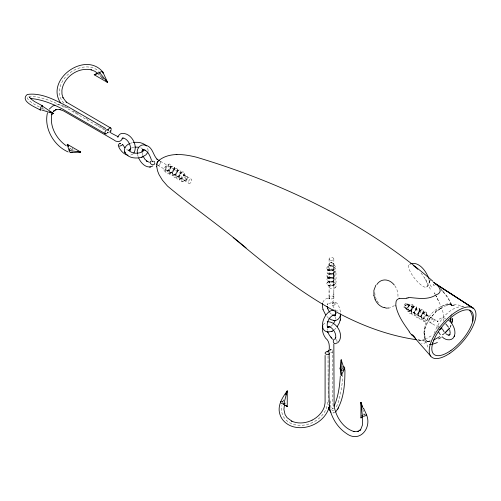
<?xml version="1.0" encoding="UTF-8"?>
<svg xmlns="http://www.w3.org/2000/svg" width="501" height="501" viewBox="0 0 501 501"><rect width="100%" height="100%" fill="white"/><g stroke="black" fill="none" stroke-linecap="round" stroke-linejoin="round"><path stroke-width="0.38" stroke-dasharray="2.5 1.88" d="M328.023 356.061L328.249 405.171M329.088 297.406L329.088 291.275M332.789 281.556C336.578 278.193 328.337 275.199 326.877 279.239C327.328 285.545 339.19 280.66 335.388 275.938C334.424 274.924 333.059 274.398 331.7 274.179C330.272 273.414 325.7 275.531 329.426 273.602C330.735 273.17 332.269 273.615 333.246 274.561C336.265 277.51 327.71 280.698 329.088 276.164M333.848 296.285C334.092 298.677 333.791 301.928 331.167 302.911M333.848 294.626L333.848 291.288M333.848 279.433L333.848 277.855M333.848 276.176L333.848 274.442M328.023 353.13L328.03 351.32M419.825 309.255L419.857 311.553L419.769 308.823C422.28 315.354 411.39 316.125 415.523 309.493C426.658 302.723 413.294 323.953 411.334 312.298M177.085 171.192C182.232 166.232 182.358 176.765 177.605 176.471C174.185 176.696 176.427 169.632 177.605 171.749C177.222 175.118 171.361 175.55 172.482 171.423C172.551 170.659 173.521 168.549 174.26 169.532C174.06 171.593 171.724 172.569 170.165 173.371L171.204 172.789C159.418 179.139 170.334 155.247 170.684 167.603L170.854 165.512C171.555 175.237 160.132 168.411 168.843 164.347M183.429 181.224C179.352 182.27 180.742 175.826 183.56 175.275C187.211 173.29 186.059 179.784 183.823 180.892C179.464 183.742 177.68 176.383 179.94 173.609C185.927 167.491 185.652 179.283 180.254 179.195L181.443 178.525C175.375 182.928 173.935 172.25 178.932 170.177M421.059 316.056C412.16 317.02 425.105 302.698 423.044 314.071C416.563 322.857 411.202 313.006 417.402 308.347M449.09 304.401C435.012 305.998 423.671 319.043 424.046 333.196M424.04 332.445L424.385 336.234L425.462 339.265M426.727 287.023L428.468 285.013L429.276 281.831M429.282 281.643L428.962 279.12M411.327 312.136L411.346 311.165L411.352 312.618C411.265 310.864 410.952 308.459 412.542 307.194C413.751 306.913 412.786 308.873 412.267 309.255C409.774 312.655 406.079 308.303 408.735 305.673M421.04 310.106C414.985 314.096 419.243 324.147 425.681 317.07C430.015 307.464 419.356 313.426 421.566 319.2C423.489 325.531 431.43 316.701 426.89 314.622C423.595 314.741 420.99 321.849 425.675 321.078M429.276 282.113L429.282 281.368M174.26 169.626C175.983 163.451 168.374 166.67 169.05 170.446C167.372 175.957 174.417 177.467 176.477 172.651C179.74 169.382 175.287 165.875 173.521 170.415C170.265 174.267 174.517 180.673 178.819 176.202M411.334 311.973C410.864 305.297 420.364 303.763 414.715 311.409C409.223 318.01 405.309 308.61 410.325 304.746C415.592 302.184 411.916 311.841 408.146 311.553C403.837 310.532 407.914 304.646 410.945 304.282M426.558 313.294C427.347 315.261 421.523 320.108 424.529 317.947M177.273 177.06L179.965 174.398L180.949 171.336M423.182 311.516L423.101 310.639L423.195 313.639C423.984 308.497 421.992 316.695 419.706 316.801M429.163 281.456L429.633 280.673L430.866 280.842M148.171 150.77L147.576 147.519M174.21 167.772L173.077 170.76L170.735 173.058M424.416 329.044L424.479 328.537M170.835 165.994C170.872 172.219 160.27 174.141 165.393 166.451C169.507 162.205 170.497 169.927 166.608 171.511M443.692 321.323C444.813 312.273 439.865 303.963 436.108 296.122M329.088 277.836L329.489 277.46L327.272 278.813L329.314 277.548M335.582 319.143L335.733 316.212M342.477 368.924L342.214 366.325M160.001 163.702L159.744 164.604A1.904 1.591 72.4 0 1 158.335 165.487M340.517 312.148C339.722 308.685 338.25 301.433 333.628 302.053C330.14 304.026 334.023 307.151 334.925 309.386M327.36 303.975L327.128 304.927L327.604 303.512L327.385 303.781C328.074 302.504 328.174 303.731 331.261 302.88M333.397 302.786L332.733 303.299L333.297 302.579M180.83 178.888L183.36 176.289L184.299 173.133L184.33 175.651M322.857 302.447C323.521 300.462 325.224 298.834 327.31 298.464C331.487 297.657 328.287 299.704 329.163 298.421L329 298.94L329.088 294.613M282.426 402.622L284.029 398.733M437.511 328.168L438.394 327.04M282.577 402.059L284.036 398.583M323.245 324.911L324.185 323.514L326.314 322.062M449.986 327.504L451.42 324.279L449.936 327.591M428.806 319.488L435.569 312.392M428.994 319.237L435.413 312.53M70.585 150.55L72.088 148.816L74.236 149.617M332.877 324.498L330.879 326.401M333.027 407.914L332.194 408.597L333.315 408.152L332.814 408.259L333.929 408.591M329.783 265.718C336.797 262.086 337.58 271.442 329.752 269.97C328.518 269.907 326.207 269.225 326.884 267.584C328.312 266.375 330.691 264.804 328.456 266.789C328.65 269.582 332.908 269.438 334.831 268.636M334.324 329.746L335.914 328.249M183.541 175.312A2.63 0.952 -72.2 0 0 183.429 175.431L184.067 174.999L184.355 175.406M329.27 285.351L328.994 285.526C328.913 285.282 333.81 282.959 335.476 285.783C336.453 289.484 328.913 289.49 328.412 286.403C328.762 285.564 329.044 285.194 329.414 285.996C331.293 286.685 333.127 285.269 334.618 284.33C339.553 280.529 331.211 276.07 327.648 278.562M334.831 288.056C342.49 280.692 319.168 280.003 329.558 286.052L326.984 284.399M183.56 175.275L184.017 174.968M408.847 311.365C411.427 310.633 412.862 303.199 408.847 305.541A2.63 1.021 -74.5 0 0 408.735 305.641M334.255 271.166C323.615 266.432 325.681 278.644 334.205 272.932M438.726 309.831L440.93 308.215M329.27 273.69L329.558 274.398L326.99 272.744M133.066 153.982L130.36 155.266M439.033 309.593L440.805 308.303M327.792 269.469L329.627 270.54L327.072 268.956C330.973 274.404 338.087 265.687 329.959 265.693A2.63 1.021 14.5 0 0 329.752 265.705M409.123 264.553L409.549 264.24M444.061 333.685L442.208 334.962M443.892 333.804L442.502 334.768M332.689 273.847C336.447 271.811 330.096 267.697 329.27 270.371M332.689 285.501C336.447 283.472 330.09 279.351 329.27 282.032M334.349 272.845C339.803 269.25 331.368 264.265 327.648 266.908M329.37 281.399L327.385 282.608L328.487 282L327.792 282.37M433.684 334.317L434.117 334.035M180.354 173.189L180.986 173.39M423.232 313.288C421.654 312.223 420.94 316.789 421.429 317.797M332.589 277.798C335.538 277.078 337.837 272.989 334.392 271.248M426.107 314.91L426.395 314.76L425.675 315.254L426.37 314.866L426.583 315.455L426.426 312.461M330.04 349.685L330.873 349.842L330.071 350.061A2.38 1.371 0 0 1 332.752 351.22L332.783 401.245L333.14 406.017M424.266 312.142L423.602 312.555L424.673 311.91L422.788 312.943M172.068 166.363C169.964 166.664 168.687 174.129 169.05 170.446M182.164 172.194C180.059 172.494 178.776 179.959 179.145 176.277M327.836 270.69L329.414 269.726M327.385 270.953L328.355 270.371M332.789 269.895L334.486 268.874M170.302 167.334L170.891 167.747L170.797 165.079L170.897 167.566M328.005 270.578L328.499 270.283M334.299 276.759L332.883 277.598L333.71 277.066L330.829 277.754L328.186 277.41L326.715 275.995L327.942 274.529M431.148 335.914L426.508 338.532M334.486 272.763L332.977 273.64L333.91 273.083L330.885 273.865L327.648 273.277M334.486 284.418L332.977 285.294L333.91 284.737L330.885 285.52L327.648 284.931M419.362 311.027L421.441 309.912L419.324 311.046L419.869 311.365M412.599 313.131C415.035 312.211 417.59 310 416.431 307.019L416.481 309.681L416.463 307.464M422.687 318.962C426.42 317.803 420.571 318.905 421.385 316.131M416.149 314.972L417.909 314.008M173.715 175.218L175.663 174.148M413.594 306.625L412.542 307.194L413.951 306.424M167.177 171.229L168.724 170.371M409.229 311.19L410.964 310.232M173.772 169.225L175.707 168.167M413.444 306.706L414.584 306.08M414.44 312.123L413.162 312.799C415.404 312.223 410.432 312.749 411.29 310.307M334.111 280.754L330.253 281.65L327.072 280.61L329.627 282.195L327.792 281.124M422.637 313.019L424.003 312.342M438.6 326.909L439.133 326.696M172.194 172.263C170.196 174.361 168.236 168.718 169.094 172.544M182.289 178.093C180.291 180.191 178.331 174.53 179.189 178.375M425.111 339.215L421.09 340.361L417.677 339.578L419.669 340.267L429.633 341.632M445.802 305.428L447.268 304.852M416.012 309.079L416.506 309.436L416.331 306.631M131.431 147.983L134.08 147.213M130.247 143.342L132.333 142.71M430.253 341.488C427.641 342.534 425.362 340.085 424.798 337.737M333.585 412.937L334.486 412.718L332.695 412.974M439.008 326.032L437.11 326.132L435.331 325.512L404.326 307.614M449.384 304.376L455.904 304.383L463.982 306.574M56.813 104.759L60.79 104.972L65.85 106.738M449.585 304.364L451.32 304.99M330.184 349.278L331.981 349.798L332.764 351.257A2.38 1.371 0 0 1 330.679 352.779M428.411 341.676L417.796 339.941M158.335 165.424L157.815 165.28M450.261 304.42L451.082 304.777M428.136 341.626L426.764 340.93L425.537 339.396M445.708 318.367L443.253 317.797L440.705 318.173L438.575 319.632L437.204 321.88L437.937 321.485L409.423 305.065C406.086 301.207 402.04 308.253 407.056 309.192M184.556 180.692C187.061 182.088 189.566 176.465 185.238 175.638M140.8 147.801L142.434 148.684M128.212 150.419L128.513 150.532L126.352 149.292M336.459 310.351L336.847 310.507M42.021 108.31L46.192 110.22M342.559 368.498L344.337 369.406M433.659 319.062A2.38 1.371 -60 0 0 430.847 321.554A2.38 1.371 -60 0 0 432.908 322.744A2.38 1.371 -60 0 0 433.659 319.062L420.658 312.361L406.643 303.462A2.38 1.371 -60 0 0 403.862 305.973A2.38 1.371 -60 0 0 405.923 307.163A2.38 1.371 -60 0 0 406.674 303.481M334.111 271.085L333.409 270.69L334.662 271.423L332.689 270.221M66.401 107.051L68.067 107.984M72.989 110.827L74.668 111.798M75.2 112.105L76.797 113.026M77.336 113.339L78.939 114.266M86.153 118.43L87.731 119.338M96.668 124.499L98.296 125.438M99.924 126.384L102.661 127.962M103.212 128.275L105.404 129.54M160.364 161.272L191.319 179.145A2.38 1.371 -60 0 1 190.593 182.846A2.38 1.371 -60 0 1 188.533 181.656A2.38 1.371 -60 0 1 191.351 179.164M104.289 129.797L67.128 108.341L63.026 105.536M157.627 165.186L188.996 183.297M334.299 275.08L332.789 274.172M334.486 279.076L332.589 277.923M334.486 267.421L332.589 266.269M327.51 277.078L329.489 278.262L327.166 276.821L329.314 278.174M332.689 281.875L334.111 282.739M337.398 310.77L337.943 311.146M153.838 161.021L154.728 162.18M153.932 161.103L154.151 161.284M328.261 317.809L326.94 316.507M331.38 314.208L329.977 312.756M442.934 291.375C446.854 295.659 450.136 300.625 451.977 306.167M441.368 289.703L443.304 291.77M440.348 288.545L447.869 297.669L451.915 305.998L451.075 303.775M329.282 351.746L329.652 352.184M427.954 347.162L424.986 339.979L424.059 333.628M434.705 293.442L435.056 294.112L434.354 292.778L435.056 294.118M435.407 294.788L438.481 300.857M435.757 295.452L436.459 296.799M431.348 287.079L429.257 282.201M154.652 162.011L154.815 162.437M142.741 155.448L142.109 152.905M137.506 154.264L138.257 157.032M362.812 409.267L364.452 415.316M424.353 336.09L424.178 335.031M327.234 330.265L327.122 328.662M160.182 161.572L160.22 161.992M175.776 174.216L175.82 176.214M165.681 168.386L165.725 170.39M413.137 307.42L413.012 304.808L413.1 307.814L413.093 305.685M418.016 314.071L418.066 316.288M407.92 308.247L407.971 310.463M177.586 170.096L177.63 171.549M174.229 168.436L174.21 167.303M414.665 312.367L414.696 314.133M172.419 172.507L172.457 174.054M177.586 169.551L177.592 170.346M333.848 265.993C335.532 261.178 327.416 261.165 329.088 265.975M333.848 258.892L333.848 297.506A2.38 1.49 -0.6 0 1 330.19 298.721A2.38 1.49 -0.6 0 1 330.366 296.141A2.38 1.49 -0.6 0 1 333.848 297.506M329.088 258.954L329.088 292.252M429.457 319.438A27.542 20.992 -27.7 0 0 424.422 332.013A27.574 21.011 -27.7 0 1 429.332 319.701M435.087 312.073A15.988 4.008 -41.3 0 1 439.271 308.748M440.686 308.848A19.163 6.15 -44.1 0 1 445.527 305.929M446.923 305.234A16.019 3.889 -37.5 0 1 449.328 304.602M451.345 304.946A23.628 6.864 -58.3 0 1 451.99 305.297M451.99 305.341A27.067 6.914 -69.4 0 1 454.445 305.767M451.47 313.908A27.699 4.19 -82.7 0 1 451.432 316.801M451.727 305.804A26.96 7.089 -67.7 0 1 454.551 305.673M450.768 315.142A27.16 4.478 -81.7 0 1 450.687 317.54M425.199 337.367A20.485 11.905 -62.6 0 1 424.842 335.708M424.648 334.825A25.012 17.159 -45.5 0 1 424.597 333.002M160.401 161.742A2.292 1.015 -78.1 0 1 160.351 163.395M434.311 333.397A28.551 16.483 -60 0 1 463.106 306.769M430.253 340.574A28.682 8.674 -45 0 1 421.447 343.536M430.378 289.277A35.853 3.094 62.7 0 1 424.729 277.091M429.263 282.213A6.125 1.553 56.2 0 1 429.163 281.462M435.388 312.098A16.207 3.977 -41.3 0 1 437.849 310.075M437.818 310.589A15.475 2.918 -40.8 0 1 438.701 309.9M441.387 306.706A17.447 5.736 -44.4 0 1 450.618 304.051M450.919 305.04A22.946 6.751 -54.8 0 1 451.858 305.278M441.782 337.023A26.309 7.897 -40.1 0 1 441.237 337.361M100.901 75.15A2.38 1.465 -36.6 0 1 100.169 75.313M42.36 107.101A2.38 0.689 -65 0 1 41.558 108.924M341.845 366.413A2.38 1.91 -8.1 0 1 342.127 366.363M282.351 401.376A2.38 1.134 20.9 0 1 283.109 401.583M329.389 352.278A2.38 1.371 0 0 1 329.671 352.56M72.344 148.415A2.38 1.747 -79.7 0 1 72.883 150.313M363.137 414.722A2.38 0.852 -14.2 0 1 365.179 414.258M336.284 339.546A2.38 1.891 81.9 0 1 337.035 341.926M342.709 374.447A23.791 5.029 -81.2 0 1 335.795 408.021M333.685 410.476A23.791 5.029 -81.2 0 1 330.397 400.368M327.485 402.053A23.791 18.762 -24.9 0 1 302.379 425.274A23.791 18.762 -24.9 0 1 281.919 405.516M63.846 103.081A23.791 18.762 -35.1 0 1 68.13 74.336A23.791 18.762 -35.1 0 1 99.123 71.455M39.372 106.963A23.791 5.029 21.2 0 1 31.237 96.179A23.791 5.029 21.2 0 1 64.216 107.283M421.053 272.995A14.272 4.19 51.8 0 1 426.37 287.211A14.272 4.19 51.8 0 1 412.78 275.869A14.272 4.19 51.8 0 1 410.695 264.346M378.499 302.98A14.272 11.335 73 0 1 374.779 291.72M394.869 285.802A14.272 11.335 73 0 1 397.944 297.25M394.331 305.403A14.272 11.335 73 0 1 390.091 307.771M154.02 161.698A2.38 1.816 26.6 0 1 154.44 162.186M187.13 179.089C186.579 178.105 186.272 180.692 187.13 179.145M405.823 305.347C405.278 304.326 404.858 306.988 405.816 305.41M331.944 262.812L330.992 262.812L331.944 262.812M329.063 298.721L329.42 298.383L329.082 298.69M437.755 321.417L437.317 321.554L438.112 321.448L437.755 321.442M329.689 298.408L329.126 298.515L329.752 298.446M330.278 260.113A2.38 1.371 0 0 0 333.848 258.923A2.38 1.371 0 0 0 330.278 257.733A2.38 1.371 0 0 0 330.278 260.113M407.225 307.977A2.38 1.371 -60 0 0 408.052 304.276A2.38 1.371 -60 0 0 405.215 306.693A2.38 1.371 -60 0 0 407.225 307.977M185.84 180.166A2.38 1.371 -60 0 0 186.666 176.458A2.38 1.371 -60 0 0 183.836 178.882A2.38 1.371 -60 0 0 185.84 180.166M330.222 265.53A2.38 1.371 0 0 0 333.841 264.396A2.38 1.371 0 0 0 330.328 263.157A2.38 1.371 0 0 0 330.222 265.53M333.879 305.334A2.38 0.689 -42.4 0 0 336.127 302.485A2.38 0.689 -42.4 0 0 333.09 304.439A2.38 0.689 -42.4 0 0 333.879 305.334"/><path stroke-width="0.75" d="M286.077 393.73L287.242 390.949L287.242 406.493L283.679 404.432L287.242 390.949C282.282 397.531 277.003 406.01 279.984 414.577C281.737 420.283 286.647 424.585 292.221 426.439C307.457 431.336 326.395 421.404 329.564 405.378M325.105 355.416L325.086 402.854L324.435 406.53C322.494 412.611 317.54 417.452 312.06 420.17M329.088 350.738C329.602 345.859 329.57 341.225 325.562 338.1C323.183 334.618 321.573 330.115 322.801 325.907M246.091 247.932C220.659 226.32 193.029 207.458 167.478 186.059L162.449 180.222L159.061 174.667L157.502 170.753L156.738 166.651M156.732 166.82L156.75 164.447M142.071 152.298C142.259 150.851 141.902 150.425 143.198 149.53L142.134 150.676L142.61 149.993M156.851 163.946L156.957 163.276M119.651 143.731L120.296 143.418M340.292 376.232C339.703 386.409 338.206 396.754 334.104 406.161C336.133 417.045 343.172 428.405 354.288 431.643L353.618 431.499L358.534 431.255L357.827 431.461L360.363 429.896L359.812 430.434L360.82 429.263L362.536 424.829L362.405 418.229M340.555 313.895C340.592 317.171 338.069 320.571 334.587 320.483M452.585 318.342L452.297 320.659M452.503 319.156L451.67 323.471L452.221 321.078M340.367 319.356L340.354 315.085M284.386 405.322L283.91 409.417L285.082 414.615L287.048 417.646L291.951 421.253L291.663 421.116C298.139 424.103 305.892 423.232 312.073 420.17M322.606 303.305L322.362 305.873L323.02 309.643M337.192 326.696L339.208 323.189L340.192 320.22M340.16 320.383L340.411 319.162M341.613 373.207L341.181 375.349L340.229 368.774L341.181 359.806L344.337 369.406L341.181 375.349L341.181 359.806L341.613 362.524M118.249 145.465L118.95 143.981M454.463 335.827C455.791 331.8 454.282 327.385 452.084 323.953M335.501 338.369L335.726 337.643L335.683 337.962C336.409 333.772 333.534 328.581 329.395 326.596L327.372 326.589L328.236 327.422L327.579 327.04L328.744 327.378L328.405 327.416L330.272 326.796M47.476 112.756C43.725 128.237 53.839 145.728 68.161 151.947M454.263 336.321C452.24 341.432 445.226 340.423 442.208 336.829M454.526 335.67L454.119 336.641M52.373 113.17L51.709 114.817L51.916 114.172C49.267 126.283 56.45 139.071 66.332 145.822M335.131 320.602L333.34 323.909M142.209 157.013L145.923 154.878L147.714 152.429M147.57 152.786L147.958 151.841M285.633 394.844L287.242 390.949M327.322 327.391L327.798 326.577L327.56 326.865L327.241 326.232C326.577 321.886 329.696 316.488 333.779 314.86L335.313 315.142M335.701 411.966C344.062 400.005 344.907 384.079 344.945 369.87M157.339 162.286L157.564 161.854M122.1 138.927L122.469 138.17C121.561 142.171 116.508 142.497 113.902 139.942L63.596 110.928L59.763 109.525L60.408 109.681L57.101 109.5L55.548 109.851L56.294 109.638L53.745 111.122L54.277 110.621L53.231 111.767M334.349 405.716L334.104 406.161L333.841 344.087M337.549 409.705L337.806 409.229M338.281 408.359L338.519 407.914M375.85 285.207L373.89 290.373L373.928 295.646M449.46 328.349L444.75 333.171M449.347 328.518L444.813 333.121M122.307 138.501L123.096 137.944L122.745 138.088L124.448 138.301C128.162 140.224 130.805 144.808 130.542 148.979L129.853 150.475L130.154 150.25L128.907 150.688L129.271 150.626M133.786 153.193C138.595 145.346 130.755 132.007 121.348 133.542C119.395 133.604 116.852 138.276 117.892 137.005C120.378 137.468 111.391 133.61 109.788 132.076M49.305 109.086L52.536 106.143L54.947 105.172M157.834 161.479L158.291 161.078A2.367 1.234 -55.6 0 1 158.448 161.009M102.855 72.081C85.302 50.444 44.908 79.584 60.608 102.893M158.804 160.495C169.288 151.997 184.493 154.202 196.574 157.226C282.232 182.953 365.267 222.244 433.033 281.38M337.492 342.991C345.277 336.277 336.816 320.972 327.228 321.799M120.453 143.63L119.658 143.756M333.528 330.353L332.119 331.199M362.217 417.026L360.927 417.89L360.927 402.353L363.187 408.616M152.805 165.981L150.306 166.965M130.792 148.315L129.133 150.106L130.204 151.596C133.329 153.82 139.303 153.82 142.428 151.609L143.342 150.663L143.142 150.933L143.43 149.761L143.436 150.519L143.392 149.793L143.242 150.876L143.374 149.743M129.321 143.724C126.127 145.033 123.371 148.672 124.837 152.179M334.067 310.031C322.945 310.081 315.762 335.764 331.819 331.343M331.693 331.405L332.238 331.136M362.574 417.139L360.927 417.89L362.436 416.613L360.927 402.353L362.104 406.674M410.638 263.651C419.381 261.497 426.163 271.348 428.806 278.481M142.885 149.768L142.534 149.918L143.724 149.674L143.374 149.636C147.344 150.112 150.049 155.573 151.371 159.919M399.403 298.195L397.168 299.686A6.244 5.148 66.6 0 0 396.059 301.665L395.784 304.952A13.59 11.592 62.7 0 0 395.915 305.879M124.686 151.816C127.298 158.065 135.708 158.942 141.476 157.258M141.32 157.314L142.397 156.951M96.261 74.092L94.188 74.749L107.646 82.521L102.937 72.213M96.674 73.96L97.501 73.691M158.804 160.815L158.999 160.771A2.267 1.553 -77.3 0 1 159.456 160.783M153.024 161.848L152.342 161.441L153.049 161.247M133.335 142.516C137.894 141.833 143.18 142.566 146.53 146.004M138.627 157.959C140.606 162.38 144.557 167.083 149.818 167.015M149.642 167.033L150.488 166.946M134.819 147.112L138.57 147.213M70.967 152.661L80.674 152.035L67.215 144.263L69.075 150.55L80.674 152.035L78.532 151.227M95.685 74.699L94.188 74.749L99.411 72.382L107.646 82.521L105.511 79.434M30.354 98.578L31.55 98.547L31.031 98.534C42.372 99.549 53.181 104.051 63.132 109.4L105.492 133.855M334.086 320.471L331.399 319.82L328.975 318.385M334.762 320.483L333.735 320.44M176.189 154.546L176.884 154.565M387.041 308.14L385.576 308.027M407.933 297.394C417.327 298.045 427.672 300.406 436.095 294.87C444.243 292.189 438.419 285.138 433.615 282.395M327.122 332L327.51 332.057M327.754 332.088L328.136 332.138M77.523 151.571L80.674 152.035M416.293 339.697C345.051 329.163 286.754 282.276 233.147 237.487M149.373 162.293L146.624 161.046L147.626 161.698L144.883 159.237L142.985 156.061L143.292 156.732M128.043 155.272C123.828 154.383 120.71 150.851 118.831 147.156M384.117 307.714C380.109 306.599 376.871 303.449 375.186 299.698M41.746 110.001L53.707 113.664L41.758 105.661M49.53 111.748L53.707 113.664L50.338 111.723M158.999 160.489C152.886 157.527 153.744 146.975 145.609 145.259C140.681 143.292 136.241 148.628 137.38 153.356M144.52 149.905L145.146 150.206M42.347 105.749L34.375 101.471L30.88 98.897L29.597 97.15L29.778 97.708M40.299 110.045C36.26 107.464 19.357 101.321 27.229 94.476C41.364 92.397 55.279 100.181 67.516 106.437L105.792 128.538M110.79 128.068L66.157 102.004L66.42 102.248L62.919 97.563L63.063 97.927L61.974 94.132L61.905 90.23C63.765 76.954 78.225 66.883 91.32 69.864L91.013 69.777L94.852 71.286L97.551 73.252M332.313 314.929L334.918 315.762L334.217 315.787L335.52 315.116L335.275 315.411L335.827 313.019L335.802 313.732L335.175 310.031M284.994 405.14L287.242 406.493L286.203 405.503M156.769 159.155L157.514 159.631M472.512 307.708L435.663 283.967L473.589 308.441L433.853 282.539M445.928 333.772L447.788 334.918L449.14 335.144L448.758 335.2L449.992 334.411L449.622 335.006L450.205 332.927L449.71 329.865M415.592 338.231L414.546 337.355M100.714 76.409L103.381 78.763M448.833 320.277L450.274 321.642M445.784 323.928L448.514 327.222M68.844 145.778L67.215 144.263L68.48 146.624M330.923 412.248L329.27 409.899L328.568 407.344M332.57 339.277L329.458 335.369L327.842 332.363M331.718 338.006L330.842 337.023M450.869 322.318L450.224 321.592M411.86 334.624L430.735 356.123M106.206 80.805L107.646 82.521M444.068 331.794L442.527 329.17M409.267 331.493C403.631 323.74 397.794 315.461 395.89 305.879M124.824 147.739L123.096 145.046M440.273 334.655L438.644 332.057M329.52 312.148L327.541 308.184L327.786 308.917M325.644 314.904L323.001 309.58M335.326 315.16L335.545 315.555M363.707 408.49L366.488 414.621M375.205 299.748L373.921 295.59M124.943 152.436L125.087 152.792M327.56 308.247L327.153 306.268M327.961 351.514L327.009 351.564L327.961 351.514A2.38 1.371 0 0 1 328.932 350.337M366.519 414.778C372.149 428.148 359.405 443.498 346.191 433.309C337.975 427.816 332.345 418.917 329.927 409.417C327.817 390.793 329.833 371.836 329.088 353.099M451.357 318.811A27.699 4.19 -82.7 0 1 451.332 319.394M450.618 318.379A25.006 7.878 -74.2 0 1 450.324 320.897M437.373 342.477A27.01 8.63 -40.6 0 1 429.451 344.469M158.454 160.884A2.38 1.428 -63.1 0 1 158.817 160.74M157.508 161.81A2.255 1.816 -78.8 0 1 157.796 161.428M157.032 162.756A2.186 0.564 -66.5 0 1 157.258 162.211M157.208 163.138A2.28 0.582 -65.9 0 1 157.364 162.731M157.208 164.816A2.292 1.81 -27.2 0 1 156.775 163.965M469.424 310.157A28.551 16.483 -60 0 1 472.775 321.078M432.401 344.387A28.551 16.483 -60 0 1 432.457 342.659M412.467 335.745A27.68 11.166 57.8 0 1 409.117 331.781M414.54 336.847A18.756 7.697 58.3 0 1 412.617 334.881M433.29 284.681A49.248 15.08 66 0 1 434.098 285.37M406.424 298.045A59.857 43.612 40 0 1 408.115 298.139M399.591 298.671A26.014 20.272 48.2 0 1 406.349 298.609M450.568 319.713A27.16 4.478 -81.7 0 1 450.405 321.905M440.686 337.693A26.309 7.897 -40.1 0 1 438.575 338.901M439.703 336.578A27.411 3.814 -35.5 0 1 433.534 340.085M99.01 74.881A2.38 1.465 -36.6 0 1 100.82 71.868A2.38 1.465 -36.6 0 1 102.937 73.209M107.897 130.511A2.38 1.371 -60 0 1 109.919 127.955A2.38 1.371 -60 0 1 111.166 129.54M110.132 131.531A2.38 1.371 -60 0 1 109.969 131.688M40.844 109.844A2.38 0.689 -65 0 1 40.199 109.043A2.38 0.689 -65 0 1 41.602 106.156A2.38 0.689 -65 0 1 42.491 106.444M106.876 133.516A2.38 1.371 -60 0 1 104.941 132.997A2.38 1.371 -60 0 1 106.394 129.953A2.38 1.371 -60 0 1 108.279 130.579M343.955 366.738A2.38 1.91 -8.1 0 1 344.099 369.481A2.38 1.91 -8.1 0 1 340.693 369.682A2.38 1.91 -8.1 0 1 340.774 366.92M284.944 402.961A2.38 1.134 20.9 0 1 283.654 404.019A2.38 1.134 20.9 0 1 280.817 402.716A2.38 1.134 20.9 0 1 281.399 401.326M329.602 353.731A2.38 1.371 0 0 1 325.782 354.057A2.38 1.371 0 0 1 326.445 351.865M328.374 351.827A2.38 1.371 0 0 1 328.781 351.946M72.125 152.091A2.38 1.747 -79.7 0 1 69.601 151.709A2.38 1.747 -79.7 0 1 70.347 148.309M122.169 144.382A2.38 0.438 -22.4 0 1 122.319 144.952A2.38 0.438 -22.4 0 1 119.395 146.204A2.38 0.438 -22.4 0 1 118.649 145.885M365.993 414.321A2.38 0.852 -14.2 0 1 365.868 415.511A2.38 0.852 -14.2 0 1 362.799 416.268A2.38 0.852 -14.2 0 1 362.21 415.254M336.659 342.947A2.38 1.891 81.9 0 1 333.39 342.108A2.38 1.891 81.9 0 1 335.426 339.039M413.256 265.517A14.272 4.19 51.8 0 1 417.753 269.262M441.162 327.717A2.38 0.689 -17.6 0 1 441.813 328.431A2.38 0.689 -17.6 0 1 439.12 329.57M389.296 307.933A14.272 11.335 73 0 1 387.661 308.034M385.181 307.658A14.272 11.335 73 0 1 384.361 307.389M376.833 284.587A14.272 11.335 73 0 1 394.287 285.006M154.765 163.075A2.38 1.816 26.6 0 1 152.774 164.76A2.38 1.816 26.6 0 1 150.244 162.712A2.38 1.816 26.6 0 1 152.047 160.884M110.533 131.037C111.579 131.644 110.884 129.44 110.533 131.018M107.615 132.709C108.667 133.322 107.984 131.105 107.621 132.69M129.22 149.768L129.22 150.532L129.264 149.774M328.643 327.435L327.873 327.328L328.643 327.435M327.911 327.297L327.579 327.04L327.911 327.297M335.557 315.461L335.069 314.828L335.557 315.461M129.415 150.876L129.114 150.137L129.415 150.876M449.817 353.28A32.114 13.489 -49.1 0 0 474.071 308.898A32.114 13.489 -49.1 0 0 433.879 336.027A32.114 13.489 -49.1 0 0 449.817 353.28M450.969 350.412A28.551 11.993 -49.1 0 0 471.335 311.202A28.551 11.993 -49.1 0 0 435.463 336.591A28.551 11.993 -49.1 0 0 450.969 350.412"/></g></svg>
